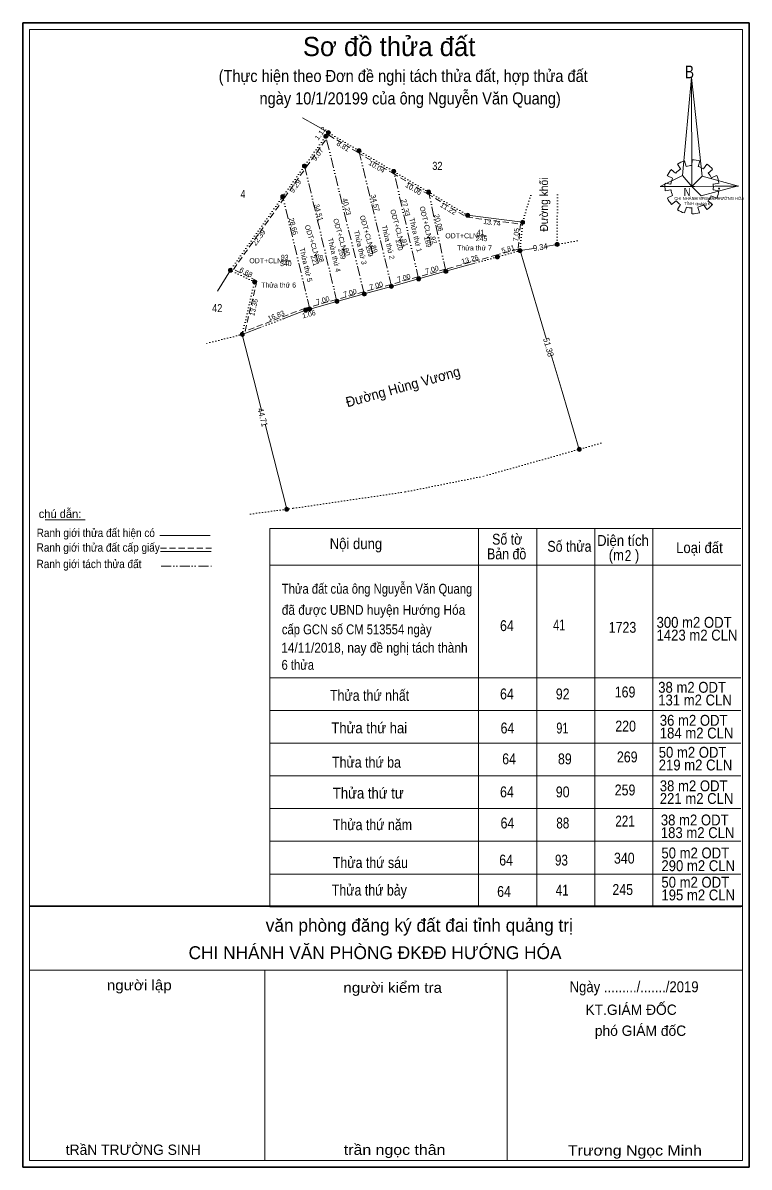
# Model space of a CAD drawing. Header units: metres. Extents: x 550744 to 551323, y 1839973 to 1840265.
# Drawn here: x 550743.6 to 550923.6, y 1839973.2 to 1840256.8 of the extents above; entities that cross this region are included whole.
import ezdxf
from ezdxf.enums import TextEntityAlignment as Align

# ---------------------------------------------------------------- set-up
doc = ezdxf.new("R2010")
doc.units = ezdxf.units.M
doc.header["$LTSCALE"] = 0.5
doc.header["$PDMODE"] = 32
doc.header["$PDSIZE"] = 0.25
for name, pattern in [('DASH_DOUBLE_DOT', [9.2, 5, -1.2, 0.3, -1.2, 0.3, -1.2]), ('DOTTED', [1.5, 0.3, -1.2]), ('MEDIUM_DASHED', [4.5, 3, -1.5])]:
    doc.linetypes.add(name, pattern=pattern)
for name, color, linetype, lineweight in [('1', 7, 'Continuous', 13), ('10', 7, 'Continuous', 13), ('17', 7, 'Continuous', 13), ('23', 7, 'DOTTED', 13), ('28', 7, 'Continuous', 13), ('5', 7, 'Continuous', 35), ('6', 7, 'Continuous', 13), ('63', 7, 'Continuous', 13)]:
    doc.layers.add(name, color=color, linetype=linetype, lineweight=lineweight)
doc.layers.add('7', color=7, linetype='Continuous')

msp = doc.modelspace()

# ---------------------------------------------------------------- hatches: boundary and pattern name
at = {"layer": '28'}
for points in [[(550819.13, 1840228.69, 1), (550818.13, 1840228.69, 1)], [(550819.78, 1840229.6, 1), (550818.78, 1840229.6, 1)], [(550827.35, 1840225.1, 1), (550826.35, 1840225.1, 1)], [(550813.87, 1840221.3, 1), (550812.87, 1840221.3, 1)], [(550835.98, 1840219.97, 1), (550834.98, 1840219.97, 1)], [(550844.63, 1840214.83, 1), (550843.63, 1840214.83, 1)], [(550808.48, 1840213.73, 1), (550807.48, 1840213.73, 1)], [(550854.28, 1840209.1, 1), (550853.28, 1840209.1, 1)], [(550867.91, 1840207.36, 1), (550866.91, 1840207.36, 1)], [(550867.28, 1840200.34, 1), (550866.28, 1840200.34, 1)], [(550876.49, 1840201.87, 1), (550875.49, 1840201.87, 1)], [(550861.68, 1840198.78, 1), (550860.68, 1840198.78, 1)], [(550795.49, 1840195.49, 1), (550794.49, 1840195.49, 1)], [(550848.9, 1840195.23, 1), (550847.9, 1840195.23, 1)], [(550801.5, 1840192.57, 1), (550800.5, 1840192.57, 1)], [(550842.16, 1840193.35, 1), (550841.16, 1840193.35, 1)], [(550828.66, 1840189.61, 1), (550827.66, 1840189.61, 1)], [(550835.41, 1840191.48, 1), (550834.41, 1840191.48, 1)], [(550821.91, 1840187.74, 1), (550820.91, 1840187.74, 1)], [(550814.15, 1840185.58, 1), (550813.15, 1840185.58, 1)], [(550815.17, 1840185.86, 1), (550814.17, 1840185.86, 1)], [(550798.43, 1840179.57, 1), (550797.43, 1840179.57, 1)], [(550881.98, 1840151.09, 1), (550880.98, 1840151.09, 1)], [(550809.45, 1840136.24, 1), (550808.45, 1840136.24, 1)]]:
    msp.add_hatch(color=256, dxfattribs=at).paths.add_polyline_path(points)

# ---------------------------------------------------------------- linework, layer by layer
at = {"layer": '1'}
for p, q in [((550906.57, 1840220.59), (550905.79, 1840221.77)), ((550907.58, 1840222.59), (550907.93, 1840221.18)), ((550909.41, 1840221.4), (550909.45, 1840222.86)), ((550911.33, 1840222.59), (550910.98, 1840221.13)), ((550912.29, 1840220.59), (550913.08, 1840221.77)), ((550904.61, 1840218.31), (550903.3, 1840218.85)), ((550904.26, 1840220.49), (550905.35, 1840219.54)), ((550914.52, 1840220.49), (550913.42, 1840219.58)), ((550914.21, 1840218.35), (550915.52, 1840218.99)), ((550902.74, 1840217.08), (550904.17, 1840216.85)), ((550904.17, 1840215.39), (550902.74, 1840215.17)), ((550908.71, 1840216.21), (550910.11, 1840216.21)), ((550916.13, 1840217.08), (550914.65, 1840216.85)), ((550914.65, 1840215.39), (550916.13, 1840215.17)), ((550903.3, 1840213.39), (550904.61, 1840214.03)), ((550905.48, 1840212.66), (550904.35, 1840211.75)), ((550913.34, 1840212.66), (550914.52, 1840211.8)), ((550915.56, 1840213.34), (550914.12, 1840213.89)), ((550905.79, 1840210.52), (550906.53, 1840211.8)), ((550908.01, 1840211.11), (550907.58, 1840209.7)), ((550909.41, 1840209.47), (550909.41, 1840210.89)), ((550910.85, 1840211.11), (550911.29, 1840209.75)), ((550913.08, 1840210.52), (550912.29, 1840211.75)), ((550804.8, 1840131.45), (550921.55, 1840131.45)), ((550804.8, 1840131.45), (550804.8, 1840037.99)), ((550856.53, 1840131.45), (550856.53, 1840037.99)), ((550870.93, 1840131.45), (550870.93, 1840037.99)), ((550885.33, 1840131.45), (550885.33, 1840037.99)), ((550899.73, 1840131.45), (550899.73, 1840037.99)), ((550804.8, 1840122.38), (550921.55, 1840122.38)), ((550804.8, 1840094.43), (550921.55, 1840094.43)), ((550804.8, 1840086.33), (550921.55, 1840086.33)), ((550804.8, 1840078.23), (550921.55, 1840078.23)), ((550804.8, 1840070.13), (550921.55, 1840070.13)), ((550804.8, 1840062.03), (550921.55, 1840062.03)), ((550804.8, 1840053.93), (550921.55, 1840053.93)), ((550804.8, 1840045.83), (550921.55, 1840045.83)), ((550743.56, 1840036.35), (550743.56, 1839973.18)), ((550804.8, 1840037.73), (550921.55, 1840037.73)), ((550745.17, 1840022.03), (550921.97, 1840022.03)), ((550803.56, 1840022.03), (550803.56, 1839974.79)), ((550863.56, 1840022.03), (550863.56, 1839974.79))]:
    msp.add_line(p, q, dxfattribs=at)
at = {"layer": '1', "lineweight": 35}
msp.add_line((550745.17, 1840037.9), (550921.97, 1840037.9), dxfattribs=at)
at = {"layer": '1'}
for points in [[(550743.56, 1839973.18), (550743.56, 1840256.77), (550923.56, 1840256.77), (550923.56, 1839973.18)], [(550743.56, 1839973.18), (550743.56, 1840256.77), (550923.56, 1840256.77), (550923.56, 1839973.18)], [(550909.32, 1840243.26), (550909.41, 1840216.26), (550907.05, 1840218.95)], [(550909.32, 1840243.26), (550909.41, 1840216.26), (550911.9, 1840218.76)], [(550901.56, 1840216.26), (550907.05, 1840218.95), (550909.41, 1840216.26)], [(550920.93, 1840216.35), (550909.41, 1840216.26), (550911.9, 1840218.76)], [(550920.84, 1840216.4), (550911.68, 1840213.94), (550909.41, 1840216.26)]]:
    msp.add_lwpolyline(points, close=True, dxfattribs=at)
at = {"layer": '1', "linetype": 'MEDIUM_DASHED'}
msp.add_lwpolyline([(550819.42, 1840228.94), (550826.59, 1840224.67), (550835.22, 1840219.54), (550843.87, 1840214.4), (550853.61, 1840208.62), (550866.87, 1840206.93), (550866.31, 1840200.73), (550861.05, 1840199.26), (550848.27, 1840195.71), (550841.53, 1840193.83), (550834.78, 1840191.96), (550828.03, 1840190.09), (550821.28, 1840188.22), (550814.54, 1840186.34), (550813.49, 1840186.06), (550798.63, 1840180.37), (550801.58, 1840192.84), (550795.74, 1840195.68), (550808.39, 1840213.44), (550813.78, 1840221.01), (550819.04, 1840228.4)], close=True, dxfattribs=at)
at = {"layer": '1'}
for centre, major_axis, start_param, end_param in [((550909.4327, 1840216.1652), (5.2744, 0), 2.13373541, 2.44496261), ((550909.4327, 1840216.1652), (6.7299, 0), 1.84955988, 2.13900916), ((550909.4327, 1840216.1652), (5.2744, 0), 1.56985589, 1.85611068), ((550909.4327, 1840216.1652), (6.7299, 0), 1.27924208, 1.56332225), ((550909.4327, 1840216.1652), (5.2744, 0), 1.00270906, 1.2755622), ((550909.4327, 1840216.1652), (6.7299, 0), 0.71056237, 0.99687234), ((550909.4327, 1840216.1652), (6.7299, 0), 2.43958176, 2.72400246), ((550909.4327, 1840216.1652), (5.2744, 0), 2.72368549, 3.01515824), ((550909.4327, 1840216.1652), (5.2744, 0), 0.42678376, 0.70646463), ((550909.4327, 1840216.1652), (6.7299, 0), 0.1390515, 0.43393316), ((550909.4327, 1840216.1652), (6.7299, 0), 3.00667928, 3.29139349), ((550909.4327, 1840216.1652), (5.2744, 0), 3.28229955, 3.56105054), ((550909.4327, 1840216.1652), (5.2744, 0), 6.13558388, 6.41618463), ((550909.4327, 1840216.1652), (6.7299, 0), 5.85230288, 6.13839648), ((550909.4327, 1840216.1652), (6.7299, 0), 3.56988637, 3.85691866), ((550909.4327, 1840216.1652), (5.2744, 0), 3.86077574, 4.13258255), ((550909.4327, 1840216.1652), (5.2744, 0), 5.56137327, 5.83951437), ((550909.3943, 1840216.1252), (6.7299, 0), 4.1470906, 4.43659307), ((550909.4327, 1840216.1652), (5.2744, 0), 4.43854677, 4.71314001), ((550909.4327, 1840216.1652), (6.7299, 0), 4.71301008, 4.99761054), ((550909.4327, 1840216.1652), (5.2744, 0), 4.99087134, 5.28933161), ((550909.4327, 1840216.1652), (6.7299, 0), 5.28561416, 5.56798705)]:
    msp.add_ellipse(centre, major_axis=major_axis, ratio=0.995001, start_param=start_param, end_param=end_param, dxfattribs=at)
msp.add_point((550916.13, 1840215.71), dxfattribs=at)
at = {"layer": '10'}
for p, q in [((550812.86, 1840233.25), (550819.28, 1840229.6)), ((550853.78, 1840209.1), (550867.41, 1840207.36)), ((550856.08, 1840203.99), (550858.42, 1840203.99)), ((550866.78, 1840200.34), (550870.17, 1840200.9)), ((550873.1, 1840201.39), (550875.99, 1840201.87)), ((550794.99, 1840195.49), (550791.78, 1840190.27)), ((550807.57, 1840197.8), (550809.91, 1840197.8)), ((550808.95, 1840136.24), (550803.58, 1840157.34))]:
    msp.add_line(p, q, dxfattribs=at)
at = {"layer": '10', "linetype": 'DOTTED'}
msp.add_line((550867.41, 1840207.36), (550866.78, 1840200.34), dxfattribs=at)
for points in [[(550853.78, 1840209.1), (550819.28, 1840229.6), (550794.99, 1840195.49)], [(550797.93, 1840179.57), (550801, 1840192.57), (550794.99, 1840195.49)]]:
    msp.add_lwpolyline(points, dxfattribs=at)
at = {"layer": '10'}
for points in [[(550802.73, 1840160.69), (550801.53, 1840165.42), (550797.93, 1840179.57)], [(550881.48, 1840151.09), (550877.2, 1840165.42), (550874.48, 1840174.55)]]:
    msp.add_lwpolyline(points, dxfattribs=at)
at = {"layer": '17'}
msp.add_line((550749.09, 1840133.59), (550759.03, 1840133.59), dxfattribs=at)
at = {"layer": '23'}
for p, q in [((550869.44, 1840214.03), (550867.41, 1840207.36)), ((550876.06, 1840214.17), (550875.99, 1840201.87)), ((550880.91, 1840202.77), (550875.99, 1840201.87)), ((550866.78, 1840200.34), (550855.57, 1840197.22)), ((550808.1, 1840183.45), (550802.6, 1840181.36)), ((550797.93, 1840179.57), (550788.5, 1840177.17)), ((550886.81, 1840152.59), (550857.62, 1840144.38)), ((550838.42, 1840140.54), (550857.62, 1840144.38)), ((550810.65, 1840136.47), (550838.42, 1840140.54)), ((550799.94, 1840135.03), (550810.65, 1840136.47))]:
    msp.add_line(p, q, dxfattribs=at)
at = {"layer": '23', "linetype": 'Continuous'}
for p, q in [((550873.27, 1840178.58), (550866.78, 1840200.34)), ((550848.4, 1840195.23), (550841.66, 1840193.35)), ((550855.57, 1840197.22), (550848.4, 1840195.23)), ((550841.66, 1840193.35), (550834.91, 1840191.48)), ((550828.16, 1840189.61), (550821.41, 1840187.74)), ((550828.16, 1840189.61), (550834.91, 1840191.48)), ((550821.41, 1840187.74), (550814.67, 1840185.86)), ((550813.65, 1840185.58), (550808.1, 1840183.45)), ((550802.6, 1840181.36), (550797.93, 1840179.57))]:
    msp.add_line(p, q, dxfattribs=at)
at = {"layer": '28', "linetype": 'DASH_DOUBLE_DOT'}
for p, q in [((550828.16, 1840189.61), (550818.63, 1840228.69)), ((550834.91, 1840191.48), (550826.85, 1840225.1)), ((550821.41, 1840187.74), (550813.37, 1840221.3)), ((550841.66, 1840193.35), (550835.48, 1840219.97)), ((550848.4, 1840195.23), (550844.13, 1840214.83)), ((550814.67, 1840185.86), (550807.98, 1840213.73))]:
    msp.add_line(p, q, dxfattribs=at)
at = {"layer": '28'}
for centre in [(550818.63, 1840228.69), (550819.28, 1840229.6), (550826.85, 1840225.1), (550813.37, 1840221.3), (550835.48, 1840219.97), (550844.13, 1840214.83), (550807.98, 1840213.73), (550853.78, 1840209.1), (550867.41, 1840207.36), (550866.78, 1840200.34), (550875.99, 1840201.87), (550861.18, 1840198.78), (550794.99, 1840195.49), (550848.4, 1840195.23), (550801, 1840192.57), (550841.66, 1840193.35), (550828.16, 1840189.61), (550834.91, 1840191.48), (550821.41, 1840187.74), (550813.65, 1840185.58), (550814.67, 1840185.86), (550797.93, 1840179.57), (550881.48, 1840151.09), (550808.95, 1840136.24)]:
    msp.add_circle(centre, 0.5, dxfattribs=at)
at = {"layer": '5'}
msp.add_lwpolyline([(550743.57, 1840256.79), (550923.57, 1840256.79), (550923.57, 1839973.19), (550743.57, 1839973.19)], close=True, dxfattribs=at)
at = {"layer": '5', "lineweight": 13}
msp.add_lwpolyline([(550745.17, 1840255.19), (550921.97, 1840255.19), (550921.97, 1839974.79), (550745.17, 1839974.79)], close=True, dxfattribs=at)
at = {"layer": '6'}
for p, q in [((550777.47, 1840129.75), (550790.01, 1840129.75)), ((550777.67, 1840125.73), (550790.19, 1840125.73))]:
    msp.add_line(p, q, dxfattribs=at)
at = {"layer": '6', "linetype": 'MEDIUM_DASHED'}
msp.add_line((550777.67, 1840126.57), (550790.29, 1840126.57), dxfattribs=at)
at = {"layer": '63'}
for p, q in [((550844.29, 1840203.7), (550844.76, 1840201.69)), ((550822.92, 1840200.84), (550823.48, 1840198.85)), ((550829.73, 1840201.54), (550830.28, 1840199.55)), ((550837.15, 1840203.06), (550837.69, 1840201.06)), ((550816.15, 1840199.36), (550816.84, 1840197.2)), ((550814.67, 1840185.86), (550813.65, 1840185.58))]:
    msp.add_line(p, q, dxfattribs=at)
at = {"layer": '63', "linetype": 'DASH_DOUBLE_DOT'}
msp.add_line((550777.85, 1840122.11), (550790.45, 1840122.11), dxfattribs=at)

# ---------------------------------------------------------------- texts
at = {"layer": '1'}
msp.add_text('Sơ đồ thửa đất', height=4.76, dxfattribs=at).set_placement((550834.34, 1840248.56), align=Align.CENTER)
for s, height, width, p in [('B', 3.169, 0.8, (550907.65, 1840243.05)), ('N', 1.981, 0.9, (550907.33, 1840213.91)), ('CHI NHÁNH VPĐKĐĐ-HƯỚNG HÓA', 0.7498, 0.95, (550905.03, 1840212.91)), ('TỈNH quảng trị', 0.75, 1.05, (550907.45, 1840211.61))]:
    msp.add_text(s, height=height, dxfattribs=dict(at, width=width)).set_placement(p)
for s, height, p in [('văn phòng đăng ký đất đai tỉnh quảng trị', 3.2, (550879.89, 1840031.52)), ('CHI NHÁNH VĂN PHÒNG ĐKĐĐ HƯỚNG HÓA', 3.2, (550877.07, 1840024.73)), ('KT.GIÁM ĐỐC', 2.56, (550905.63, 1840010.91)), ('phó GIÁM đốC', 2.56, (550907.97, 1840005.71)), ('tRầN TRƯỜNG SINH', 2.56, (550787.63, 1839976.21))]:
    msp.add_text(s, height=height, dxfattribs=at).set_placement(p, align=Align.RIGHT)
for s, width, p in [('người lập', 1.1, (550780.45, 1840017.01)), ('người kiểm tra', 1.1, (550847.45, 1840016.39)), ('trần ngọc thân', 1.15, (550848.29, 1839976.21)), ('Trương Ngọc Minh', 1.15, (550911.87, 1839976.05))]:
    msp.add_text(s, height=2.56, dxfattribs=dict(at, width=width)).set_placement(p, align=Align.RIGHT)
at = {"layer": '10'}
for s, height, rotation, width, p in [('Đường khối', 2, 90, 0.95, (550873.71, 1840211.76)), ('9.34', 1.5, 8.741, 0.9, (550871.926, 1840200.4446)), ('51.38', 1.5, 285.521, 0.95, (550873.123, 1840176.2007)), ('Đường Hùng Vương', 2.5, 15.518, 0.95, (550838.1056, 1840165.4057)), ('44.71', 1.5, 284.269, 0.9, (550802.2534, 1840158.8449))]:
    msp.add_text(s, height=height, rotation=rotation, dxfattribs=dict(at, width=width)).set_placement(p, align=Align.CENTER)
for rotation, p in [(285.022, (550835.6618, 1840206.467)), (283.219, (550842.819, 1840207.2279)), (287.559, (550814.626, 1840202.6435)), (285.937, (550821.5547, 1840204.2116)), (285.466, (550828.1316, 1840204.9917))]:
    msp.add_text('ODT+CLN', height=1.25, rotation=rotation, dxfattribs=at).set_placement(p, align=Align.CENTER)
for s, width, p in [('ODT+CLN', 0.95, (550852.31, 1840203.4)), ('41', 0.75, (550856.985, 1840204.25)), ('ODT+CLN', 0.95, (550803.75, 1840197.22)), ('93', 0.8, (550808.46, 1840198.06))]:
    msp.add_text(s, height=1.25, dxfattribs=dict(at, width=width)).set_placement(p, align=Align.CENTER)
at = {"layer": '28'}
for s, height, rotation, p in [('Thửa thứ 2', 1.25, 283.482, (550833.5036, 1840202.2707)), ('Thửa thứ 1', 1.25, 283.07, (550840.3103, 1840204.0813)), ('Thửa thứ 3', 1.25, 283.482, (550826.5936, 1840200.9807)), ('Thửa thứ 5', 1.25, 283.482, (550813.1208, 1840196.6807)), ('Thửa thứ 4', 1.25, 283.482, (550820.1332, 1840199.1307)), ('259', 1.2, 285.937, (550822.0713, 1840199.3647)), ('269', 1.2, 285.466, (550828.8686, 1840200.06)), ('220', 1.2, 285.022, (550836.2707, 1840201.5905)), ('91', 1.2, 287.559, (550837.6971, 1840202.046)), ('88', 1.2, 287.559, (550816.8713, 1840198.201))]:
    msp.add_text(s, height=height, rotation=rotation, dxfattribs=at).set_placement(p, align=Align.CENTER)
for s, rotation, width, p in [('169', 283.219, 0.95, (550843.2943, 1840202.3672)), ('92', 287.559, 1.05, (550844.826, 1840202.736)), ('90', 287.559, 1.05, (550823.3476, 1840199.851)), ('89', 287.559, 1.05, (550830.1245, 1840200.541)), ('221', 287.559, 0.95, (550815.2457, 1840197.721))]:
    msp.add_text(s, height=1.2, rotation=rotation, dxfattribs=dict(at, width=width)).set_placement(p, align=Align.CENTER)
for s, width, p in [('245', 0.85, (550857.255, 1840202.69)), ('Thửa thứ 7', 0.95, (550855.51, 1840200.39)), ('340', 0.85, (550808.74, 1840196.5)), ('Thửa thứ 6', 0.95, (550806.945, 1840191.19))]:
    msp.add_text(s, height=1.25, dxfattribs=dict(at, width=width)).set_placement(p, align=Align.CENTER)
at = {"layer": '6'}
msp.add_text('chú dẫn:', height=2.057, dxfattribs=at).set_placement((550747.49, 1840134.07))
for s, height, width, p in [('Ranh giới thửa đất hiện có ', 2.057, 0.9, (550746.99, 1840129.35)), ('Số tờ', 2.7, 0.85, (550859.87, 1840127.46)), ('Diện tích', 2.7, 0.9, (550885.9, 1840127.15)), ('Ranh giới thửa đất cấp giấy', 2.057, 0.9, (550746.97, 1840125.73)), ('Nội dung', 2.7, 0.9, (550819.61, 1840126.35)), ('Số thửa', 2.7, 0.85, (550873.57, 1840125.7)), ('Loại đất', 2.7, 0.9, (550905.47, 1840125.37)), ('Bản đồ', 2.7, 0.85, (550858.61, 1840123.82)), ('(m   )', 2.7, 0.9, (550888.77, 1840123.54)), ('2', 2.7, 0.8, (550892.76, 1840123.4)), ('Ranh giới tách thửa đất', 2.057, 0.9, (550746.95, 1840121.65)), ('Thửa đất của ông Nguyễn Văn Quang', 2.448, 0.85, (550807.75, 1840115.31)), ('đã được UBND huyện Hướng Hóa', 2.448, 0.9, (550807.73, 1840110.07)), ('cấp GCN số CM 513554 ngày ', 2.448, 0.85, (550807.76, 1840105.24)), ('64', 2.7, 0.85, (550861.83, 1840106.03)), ('41', 2.7, 0.75, (550874.99, 1840106.2)), ('1723', 2.7, 0.85, (550888.77, 1840105.62)), ('300 m2 ODT', 2.7, 0.9, (550900.63, 1840106.85)), ('1423 m2 CLN', 2.7, 0.9, (550900.63, 1840103.7)), ('14/11/2018, nay đề nghị tách thành', 2.448, 0.9, (550807.6, 1840100.69)), ('6 thửa', 2.448, 0.85, (550807.67, 1840096.45)), ('38 m2 ODT', 2.7, 0.9, (550901.04, 1840090.75)), ('Thửa thứ nhất', 2.7, 0.85, (550819.68, 1840088.76)), ('64', 2.7, 0.85, (550861.83, 1840089.11)), ('92', 2.7, 0.85, (550875.65, 1840089.11)), ('169', 2.7, 0.85, (550890.26, 1840089.59)), ('131 m2 CLN', 2.7, 0.9, (550901.04, 1840087.6)), ('36 m2 ODT', 2.7, 0.9, (550901.43, 1840082.57)), ('Thửa thứ hai', 2.7, 0.9, (550820.01, 1840080.7)), ('64', 2.7, 0.85, (550861.97, 1840080.66)), ('91', 2.7, 0.75, (550875.78, 1840080.66)), ('220', 2.7, 0.85, (550890.4, 1840081.14)), ('184 m2 CLN', 2.7, 0.9, (550901.43, 1840079.42)), ('269', 2.7, 0.85, (550890.8, 1840073.5)), ('50 m2 ODT', 2.7, 0.9, (550901.16, 1840074.65)), ('Thửa thứ ba', 2.7, 0.85, (550820.19, 1840072.19)), ('64', 2.7, 0.85, (550862.37, 1840073.02)), ('89', 2.7, 0.85, (550876.19, 1840073.02)), ('219 m2 CLN', 2.7, 0.9, (550901.16, 1840071.5)), ('Thửa thứ tư', 2.7, 0.9, (550820.39, 1840064.54)), ('64', 2.7, 0.85, (550861.83, 1840064.83)), ('90', 2.7, 0.85, (550875.65, 1840064.83)), ('259', 2.7, 0.85, (550890.26, 1840065.31)), ('38 m2 ODT', 2.7, 0.9, (550901.43, 1840066.33)), ('221 m2 CLN', 2.7, 0.9, (550901.43, 1840063.19)), ('Thửa thứ năm', 2.7, 0.85, (550820.39, 1840056.7)), ('64', 2.7, 0.85, (550861.97, 1840057.12)), ('88', 2.7, 0.8, (550875.78, 1840057.12)), ('221', 2.7, 0.8, (550890.4, 1840057.6)), ('38 m2 ODT', 2.7, 0.9, (550901.69, 1840057.87)), ('183 m2 CLN', 2.7, 0.9, (550901.69, 1840054.73)), ('64', 2.7, 0.85, (550861.63, 1840047.93)), ('93', 2.7, 0.8, (550875.45, 1840047.93)), ('340', 2.7, 0.85, (550890.07, 1840048.41)), ('50 m2 ODT', 2.7, 0.9, (550901.83, 1840049.69)), ('Thửa thứ sáu', 2.7, 0.85, (550820.39, 1840047.31)), ('290 m2 CLN', 2.7, 0.9, (550901.83, 1840046.54)), ('50 m2 ODT', 2.7, 0.9, (550901.83, 1840042.44)), ('Thửa thứ bảy', 2.7, 0.85, (550820.13, 1840040.5)), ('64', 2.7, 0.85, (550861.12, 1840040.15)), ('41', 2.7, 0.8, (550875.64, 1840040.5)), ('245', 2.7, 0.85, (550889.68, 1840040.63)), ('195 m2 CLN', 2.7, 0.9, (550901.83, 1840039.29))]:
    msp.add_text(s, height=height, dxfattribs=dict(at, width=width)).set_placement(p)
at = {"layer": '6', "width": 0.9}
msp.add_text('Ngày ........./......./2019', height=2.7, dxfattribs=at).set_placement((550895.06, 1840016.53), align=Align.CENTER)
at = {"layer": '63'}
for s, rotation, width, p in [('1.12', 54.462, 1.1, (550817.8127, 1840229.0417)), ('9.07', 54.558, 1.05, (550817.1288, 1840223.8476)), ('9.29', 54.548, 1.1, (550811.6298, 1840215.9725)), ('40.23', 285.125, 0.9, (550823.2373, 1840211.0931)), ('34.57', 285.134, 0.95, (550830.2703, 1840211.9832)), ('27.33', 285.161, 0.95, (550837.8798, 1840210.8384)), ('34.51', 285.128, 0.9, (550816.2893, 1840209.6331)), ('20.06', 285.14, 0.95, (550846.0259, 1840207.0932)), ('28.66', 285.128, 0.95, (550810.0055, 1840206.2231)), ('13.74', 352.725, 0.9, (550859.7459, 1840206.7105)), ('22.39', 54.543, 1.05, (550802.535, 1840203.1825)), ('7.05', 84.872, 0.9, (550866.4683, 1840204.2191)), ('5.81', 15.566, 0.9, (550863.9923, 1840200.1546)), ('13.26', 15.524, 0.95, (550854.5327, 1840197.5813)), ('13.36', 76.713, 0.95, (550801.3802, 1840186.1364)), ('16.83', 20.923, 0.95, (550806.5418, 1840183.6494)), ('1.06', 15.35, 0.95, (550814.6146, 1840183.9758))]:
    msp.add_text(s, height=1.25, rotation=rotation, dxfattribs=dict(at, width=width)).set_placement(p, align=Align.CENTER)
for s, rotation, p in [('8.81', 329.271, (550822.6256, 1840225.6887)), ('10.04', 329.271, (550830.9656, 1840220.615)), ('10.06', 329.28, (550840.0707, 1840215.1384)), ('11.22', 329.299, (550848.7009, 1840210.2091)), ('6.68', 334.087, (550798.5969, 1840194.423)), ('7.00', 15.585, (550845.1221, 1840195.0346)), ('7.00', 15.485, (550831.3031, 1840191.102)), ('7.00', 15.485, (550838.1331, 1840193.012)), ('7.00', 15.485, (550824.8031, 1840189.292)), ('7.00', 15.585, (550818.0721, 1840187.4346))]:
    msp.add_text(s, height=1.25, rotation=rotation, dxfattribs=at).set_placement(p, align=Align.CENTER)
for s, width, p in [('32', 0.85, (550846.295, 1840220.35)), ('4', 0.8, (550798.115, 1840213.36)), ('42', 0.85, (550791.725, 1840185.09))]:
    msp.add_text(s, height=2, dxfattribs=dict(at, width=width)).set_placement(p, align=Align.CENTER)
at = {"layer": '7', "width": 0.9}
for s, p in [('(Thực hiện theo Đơn đề nghị tách thửa đất, hợp thửa đất ', (550838.33, 1840242.14)), ('ngày 10/1/20199 của ông Nguyễn Văn Quang)', (550839.55, 1840236.58))]:
    msp.add_text(s, height=3, dxfattribs=at).set_placement(p, align=Align.CENTER)

doc.saveas('drawing.dxf')
